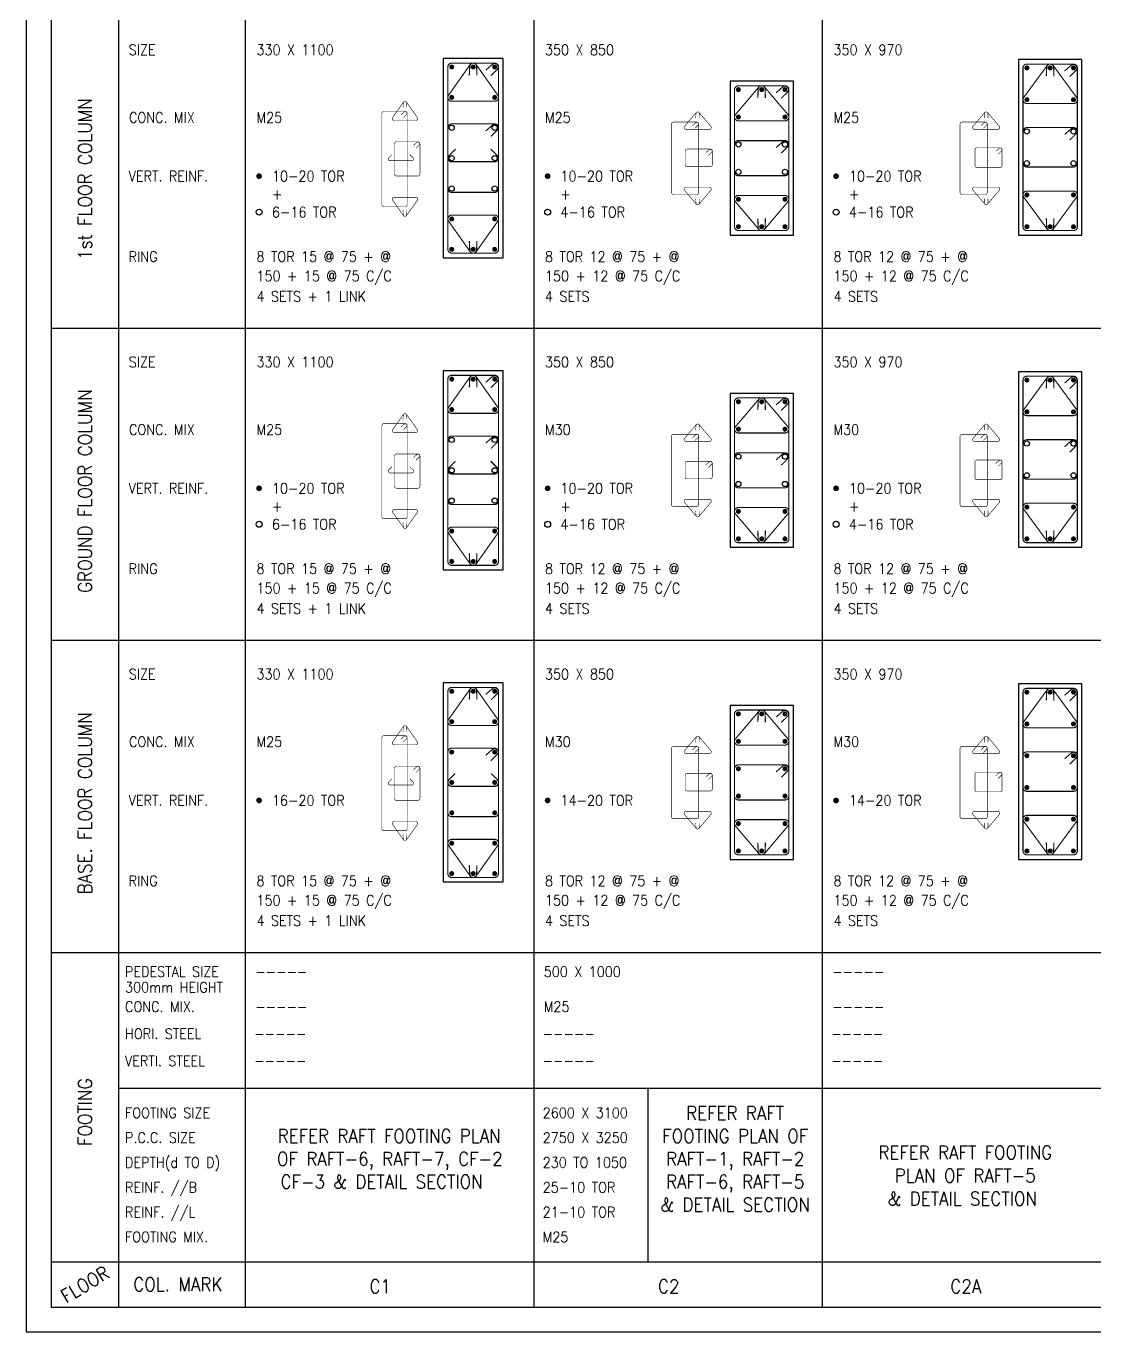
# Model space of a CAD drawing. Extents: x -200722 to 834823, y -494970 to 88783.
# Drawn here: x 222673 to 246289, y -104950 to -76085 of the extents above; entities that cross this region are included whole.
import ezdxf
from ezdxf.enums import TextEntityAlignment as Align

# ---------------------------------------------------------------- set-up
doc = ezdxf.new("R2010")
doc.units = 0
doc.header["$LTSCALE"] = 100
doc.header["$MEASUREMENT"] = 0
doc.layers.get('0').update_dxf_attribs({"linetype": 'CONTINUOUS'})
for name, color, linetype in [('5', 4, 'CONTINUOUS'), ('COL. SHED. STEEL.', 6, 'CONTINUOUS'), ('column', 240, 'CONTINUOUS'), ('STEEL', 6, 'CONTINUOUS'), ('TEXT', 2, 'CONTINUOUS')]:
    doc.layers.add(name, color=color, linetype=linetype)
doc.layers.add('9_PRINT BOUNDARY_NON PRINT', color=32, linetype='CONTINUOUS', plot=False)
doc.layers.add('9_TITLE TEXT', color=7, linetype='CONTINUOUS', lineweight=20)
doc.layers.add('g-dim', color=6, linetype='CONTINUOUS', lineweight=9)
doc.styles.add('ROMANS', font='romans.shx')

msp = doc.modelspace()

# ---------------------------------------------------------------- linework, layer by layer
at = {"color": 18, "true_color": 0x000000}
msp.add_lwpolyline([(223222.7, -104400.4), (314632.7, -104400.4), (314632.7, -40160.4), (223222.7, -40160.4)], close=True, dxfattribs=at)
at = {"layer": '5', "color": 7, "lineweight": -2}
for p, q in [((224722.7, -104400.4), (224722.7, -40160.4)), ((227522.7, -104400.4), (227522.7, -40160.4)), ((233897.5, -104400.4), (233897.5, -40160.4)), ((240272.3, -104400.4), (240272.3, -40160.4)), ((223222.7, -82760.4), (305172.7, -82760.4)), ((223222.7, -89660.4), (305172.7, -89660.4)), ((223222.7, -96560.4), (305172.7, -96560.4)), ((224722.7, -99560.4), (305172.7, -99560.4)), ((236411.3, -99560.4), (236411.3, -103400.4)), ((223222.7, -103400.4), (305172.7, -103400.4))]:
    msp.add_line(p, q, dxfattribs=at)
at = {"layer": '9_PRINT BOUNDARY_NON PRINT', "color": 18, "true_color": 0x000000}
msp.add_lwpolyline([(222672.7, -104950.4), (315182.7, -104950.4), (315182.7, -39610.4), (222672.7, -39610.4)], close=True, dxfattribs=at)
at = {"layer": '9_TITLE TEXT', "color": 18, "true_color": 0x000000}
msp.add_lwpolyline([(314632.7, -40160.4), (223222.7, -40160.4), (223222.7, -104400.4), (314632.7, -104400.4)], dxfattribs=at)
at = {"layer": 'COL. SHED. STEEL.', "color": 140, "linetype": 'Continuous'}
for points, const_width in [([(232482.2, -76940.4), (232007.2, -77612, 0.6084148), (232076.6, -77746.1), (233026.6, -77746.1, 0.6084148), (233096, -77612), (232621, -76940.4, 0.5176004)], 25), ([(245231.8, -76960.4), (244718.8, -77659.7, 0.6217139), (244786.3, -77796.5), (245816.1, -77796.5, 0.6217139), (245883.6, -77659.7), (245370.6, -76960.4, 0.5176004)], 25), ([(238857, -77440.4), (238344, -78043.7, 0.6217139), (238411.5, -78180.5), (239441.3, -78180.5, 0.6217139), (239508.8, -78043.7), (238995.8, -77440.4, 0.5176004)], 25), ([(231009.8, -77769.3), (230772.3, -78105.1, 0.6084148), (230807, -78172.2), (231282, -78172.2, 0.6084148), (231316.7, -78105.1), (231079.2, -77769.3, 0.5176004)], 12.5), ([(237478.1, -77998), (237220.7, -78301, 0.6217139), (237254.4, -78369.3), (237769.3, -78369.3, 0.6217139), (237803.1, -78301), (237545.6, -77998, 0.4933715)], 12.5), ([(243853, -77998), (243595.5, -78301, 0.6217139), (243629.2, -78369.3), (244144.2, -78369.3, 0.6217139), (244177.9, -78301), (243920.4, -77998, 0.4933715)], 12.5), ([(237478.1, -80016.3), (237220.7, -79713.4, -0.6217139), (237254.4, -79645), (237769.3, -79645, -0.6217139), (237803.1, -79713.4), (237545.6, -80016.3, -0.4933715)], 12.5), ([(243853, -80016.3), (243595.5, -79713.4, -0.6217139), (243629.2, -79645), (244144.2, -79645, -0.6217139), (244177.9, -79713.4), (243920.4, -80016.3, -0.4933715)], 12.5), ([(231009.8, -80271.2), (230772.3, -79935.4, -0.6084148), (230807, -79868.3), (231282, -79868.3, -0.6084148), (231316.7, -79935.4), (231079.2, -80271.2, -0.5176004)], 12.5), ([(238858.9, -80571.1), (238344, -79965.2, -0.6217139), (238411.5, -79828.5), (239441.3, -79828.5, -0.6217139), (239508.8, -79965.2), (238993.8, -80571.1, -0.4933715)], 25), ([(245233.8, -80571.1), (244718.8, -79869.2, -0.6217139), (244786.3, -79732.5), (245816.1, -79732.5, -0.6217139), (245883.6, -79869.2), (245368.7, -80571.1, -0.4933715)], 25), ([(232482.2, -81068.5), (232007.2, -80396.9, -0.6084148), (232076.6, -80262.8), (233026.6, -80262.8, -0.6084148), (233096, -80396.9), (232621, -81068.5, -0.5176004)], 25), ([(232482.2, -83840.4), (232007.2, -84512, 0.6084148), (232076.6, -84646.1), (233026.6, -84646.1, 0.6084148), (233096, -84512), (232621, -83840.4, 0.5176004)], 25), ([(245231.8, -83860.4), (244718.8, -84559.7, 0.6217139), (244786.3, -84696.5), (245816.1, -84696.5, 0.6217139), (245883.6, -84559.7), (245370.6, -83860.4, 0.5176004)], 25), ([(238857, -84340.4), (238344, -84943.7, 0.6217139), (238411.5, -85080.5), (239441.3, -85080.5, 0.6217139), (239508.8, -84943.7), (238995.8, -84340.4, 0.5176004)], 25), ([(231009.8, -84669.3), (230772.3, -85005.1, 0.6084148), (230807, -85072.2), (231282, -85072.2, 0.6084148), (231316.7, -85005.1), (231079.2, -84669.3, 0.5176004)], 12.5), ([(237478.1, -84898), (237220.7, -85201, 0.6217139), (237254.4, -85269.3), (237769.3, -85269.3, 0.6217139), (237803.1, -85201), (237545.6, -84898, 0.4933715)], 12.5), ([(243853, -84898), (243595.5, -85201, 0.6217139), (243629.2, -85269.3), (244144.2, -85269.3, 0.6217139), (244177.9, -85201), (243920.4, -84898, 0.4933715)], 12.5), ([(237478.1, -86916.3), (237220.7, -86613.4, -0.6217139), (237254.4, -86545), (237769.3, -86545, -0.6217139), (237803.1, -86613.4), (237545.6, -86916.3, -0.4933715)], 12.5), ([(243853, -86916.3), (243595.5, -86613.4, -0.6217139), (243629.2, -86545), (244144.2, -86545, -0.6217139), (244177.9, -86613.4), (243920.4, -86916.3, -0.4933715)], 12.5), ([(231009.8, -87171.2), (230772.3, -86835.4, -0.6084148), (230807, -86768.3), (231282, -86768.3, -0.6084148), (231316.7, -86835.4), (231079.2, -87171.2, -0.5176004)], 12.5), ([(238858.9, -87471.1), (238344, -86865.2, -0.6217139), (238411.5, -86728.5), (239441.3, -86728.5, -0.6217139), (239508.8, -86865.2), (238993.8, -87471.1, -0.4933715)], 25), ([(245233.8, -87471.1), (244718.8, -86769.2, -0.6217139), (244786.3, -86632.5), (245816.1, -86632.5, -0.6217139), (245883.6, -86769.2), (245368.7, -87471.1, -0.4933715)], 25), ([(232482.2, -87968.5), (232007.2, -87296.9, -0.6084148), (232076.6, -87162.8), (233026.6, -87162.8, -0.6084148), (233096, -87296.9), (232621, -87968.5, -0.5176004)], 25), ([(232482.2, -90740.4), (232007.2, -91412, 0.6084148), (232076.6, -91546.1), (233026.6, -91546.1, 0.6084148), (233096, -91412), (232621, -90740.4, 0.5176004)], 25), ([(245231.8, -90760.4), (244718.8, -91459.7, 0.6217139), (244786.3, -91596.5), (245816.1, -91596.5, 0.6217139), (245883.6, -91459.7), (245370.6, -90760.4, 0.5176004)], 25), ([(238857, -91240.4), (238344, -91843.7, 0.6217139), (238411.5, -91980.5), (239441.3, -91980.5, 0.6217139), (239508.8, -91843.7), (238995.8, -91240.4, 0.5176004)], 25), ([(231009.8, -91569.3), (230772.3, -91905.1, 0.6084148), (230807, -91972.2), (231282, -91972.2, 0.6084148), (231316.7, -91905.1), (231079.2, -91569.3, 0.5176004)], 12.5), ([(237478.1, -91798), (237220.7, -92101, 0.6217139), (237254.4, -92169.3), (237769.3, -92169.3, 0.6217139), (237803.1, -92101), (237545.6, -91798, 0.4933715)], 12.5), ([(243853, -91798), (243595.5, -92101, 0.6217139), (243629.2, -92169.3), (244144.2, -92169.3, 0.6217139), (244177.9, -92101), (243920.4, -91798, 0.4933715)], 12.5), ([(237478.1, -93816.3), (237220.7, -93513.4, -0.6217139), (237254.4, -93445), (237769.3, -93445, -0.6217139), (237803.1, -93513.4), (237545.6, -93816.3, -0.4933715)], 12.5), ([(243853, -93816.3), (243595.5, -93513.4, -0.6217139), (243629.2, -93445), (244144.2, -93445, -0.6217139), (244177.9, -93513.4), (243920.4, -93816.3, -0.4933715)], 12.5), ([(245233.8, -94371.1), (244718.8, -93669.2, -0.6217139), (244786.3, -93532.5), (245816.1, -93532.5, -0.6217139), (245883.6, -93669.2), (245368.7, -94371.1, -0.4933715)], 25), ([(231009.8, -94071.2), (230772.3, -93735.4, -0.6084148), (230807, -93668.3), (231282, -93668.3, -0.6084148), (231316.7, -93735.4), (231079.2, -94071.2, -0.5176004)], 12.5), ([(238858.9, -94371.1), (238344, -93765.2, -0.6217139), (238411.5, -93628.5), (239441.3, -93628.5, -0.6217139), (239508.8, -93765.2), (238993.8, -94371.1, -0.4933715)], 25), ([(232482.2, -94868.5), (232007.2, -94196.9, -0.6084148), (232076.6, -94062.8), (233026.6, -94062.8, -0.6084148), (233096, -94196.9), (232621, -94868.5, -0.5176004)], 25)]:
    msp.add_lwpolyline(points, format="xyb", close=True, dxfattribs=dict(at, const_width=const_width))
for points, const_width in [([(232632.1, -77173.8), (232628.5, -76973.9, 0.9275277), (232474.3, -76978.1), (232466.2, -77170.9)], 25), ([(245381.8, -77193.8), (245378.2, -76993.9, 0.9275277), (245223.9, -76998.1), (245215.8, -77190.9)], 25), ([(239006.9, -77673.8), (239003.3, -77473.9, 0.9275277), (238849.1, -77478.1), (238841, -77670.9)], 25), ([(231084.8, -77886), (231083, -77786.1, 0.9275277), (231005.9, -77788.2), (231001.8, -77884.6)], 12.5), ([(237552.2, -78116), (237550.4, -78016, 0.9275277), (237473.2, -78018.2), (237469.2, -78114.6)], 12.5), ([(243927, -78116), (243925.2, -78016, 0.9275277), (243848.1, -78018.2), (243844, -78114.6)], 12.5), ([(237552.2, -79898.3), (237550.4, -79998.3, -0.9275277), (237473.2, -79996.2), (237469.2, -79899.8)], 12.5), ([(243927, -79898.3), (243925.2, -79998.3, -0.9275277), (243848.1, -79996.2), (243844, -79899.8)], 12.5), ([(231084.8, -80154.5), (231083, -80254.4, -0.9275277), (231005.9, -80252.3), (231001.8, -80155.9)], 12.5), ([(239006.9, -80335.1), (239003.3, -80535, -0.9275277), (238849.1, -80530.8), (238841, -80338)], 25), ([(245381.8, -80335.1), (245378.2, -80535, -0.9275277), (245223.9, -80530.8), (245215.8, -80338)], 25), ([(232632.1, -80835.1), (232628.5, -81035, -0.9275277), (232474.3, -81030.8), (232466.2, -80838)], 25), ([(232632.1, -84073.8), (232628.5, -83873.9, 0.9275277), (232474.3, -83878.1), (232466.2, -84070.9)], 25), ([(245381.8, -84093.8), (245378.2, -83893.9, 0.9275277), (245223.9, -83898.1), (245215.8, -84090.9)], 25), ([(239006.9, -84573.8), (239003.3, -84373.9, 0.9275277), (238849.1, -84378.1), (238841, -84570.9)], 25), ([(231084.8, -84786), (231083, -84686.1, 0.9275277), (231005.9, -84688.2), (231001.8, -84784.6)], 12.5), ([(237552.2, -85016), (237550.4, -84916, 0.9275277), (237473.2, -84918.2), (237469.2, -85014.6)], 12.5), ([(243927, -85016), (243925.2, -84916, 0.9275277), (243848.1, -84918.2), (243844, -85014.6)], 12.5), ([(237552.2, -86798.3), (237550.4, -86898.3, -0.9275277), (237473.2, -86896.2), (237469.2, -86799.8)], 12.5), ([(243927, -86798.3), (243925.2, -86898.3, -0.9275277), (243848.1, -86896.2), (243844, -86799.8)], 12.5), ([(231084.8, -87054.5), (231083, -87154.4, -0.9275277), (231005.9, -87152.3), (231001.8, -87055.9)], 12.5), ([(239006.9, -87235.1), (239003.3, -87435, -0.9275277), (238849.1, -87430.8), (238841, -87238)], 25), ([(245381.8, -87235.1), (245378.2, -87435, -0.9275277), (245223.9, -87430.8), (245215.8, -87238)], 25), ([(232632.1, -87735.1), (232628.5, -87935, -0.9275277), (232474.3, -87930.8), (232466.2, -87738)], 25), ([(232632.1, -90973.8), (232628.5, -90773.9, 0.9275277), (232474.3, -90778.1), (232466.2, -90970.9)], 25), ([(245381.8, -90993.8), (245378.2, -90793.9, 0.9275277), (245223.9, -90798.1), (245215.8, -90990.9)], 25), ([(239006.9, -91473.8), (239003.3, -91273.9, 0.9275277), (238849.1, -91278.1), (238841, -91470.9)], 25), ([(231084.8, -91686), (231083, -91586.1, 0.9275277), (231005.9, -91588.2), (231001.8, -91684.6)], 12.5), ([(237552.2, -91916), (237550.4, -91816, 0.9275277), (237473.2, -91818.2), (237469.2, -91914.6)], 12.5), ([(243927, -91916), (243925.2, -91816, 0.9275277), (243848.1, -91818.2), (243844, -91914.6)], 12.5), ([(237552.2, -93698.3), (237550.4, -93798.3, -0.9275277), (237473.2, -93796.2), (237469.2, -93699.8)], 12.5), ([(243927, -93698.3), (243925.2, -93798.3, -0.9275277), (243848.1, -93796.2), (243844, -93699.8)], 12.5), ([(231084.8, -93954.5), (231083, -94054.4, -0.9275277), (231005.9, -94052.3), (231001.8, -93955.9)], 12.5), ([(239006.9, -94135.1), (239003.3, -94335, -0.9275277), (238849.1, -94330.8), (238841, -94138)], 25), ([(245381.8, -94135.1), (245378.2, -94335, -0.9275277), (245223.9, -94330.8), (245215.8, -94138)], 25), ([(232632.1, -94635.1), (232628.5, -94835, -0.9275277), (232474.3, -94830.8), (232466.2, -94638)], 25)]:
    msp.add_lwpolyline(points, format="xyb", dxfattribs=dict(at, const_width=const_width))
at = {"layer": 'column', "color": 4, "linetype": 'Continuous'}
for points in [[(231891.6, -81204.5), (233211.6, -81204.5), (233211.6, -76804.5), (231891.6, -76804.5)], [(244601.2, -80704.5), (246001.2, -80704.5), (246001.2, -76824.5), (244601.2, -76824.5)], [(238226.4, -80704.5), (239626.4, -80704.5), (239626.4, -77304.5), (238226.4, -77304.5)], [(231891.6, -88104.5), (233211.6, -88104.5), (233211.6, -83704.5), (231891.6, -83704.5)], [(244601.2, -87604.5), (246001.2, -87604.5), (246001.2, -83724.5), (244601.2, -83724.5)], [(238226.4, -87604.5), (239626.4, -87604.5), (239626.4, -84204.5), (238226.4, -84204.5)], [(231891.6, -95004.5), (233211.6, -95004.5), (233211.6, -90604.5), (231891.6, -90604.5)], [(244601.2, -94504.5), (246001.2, -94504.5), (246001.2, -90624.5), (244601.2, -90624.5)], [(238226.4, -94504.5), (239626.4, -94504.5), (239626.4, -91104.5), (238226.4, -91104.5)]]:
    msp.add_lwpolyline(points, close=True, dxfattribs=at)
at = {"layer": 'g-dim', "color": 62, "lineweight": -2}
for points, const_width in [([(232076.6, -79761.1), (233026.6, -79761.1, 0.4142136), (233111.6, -79676.1), (233111.6, -78332.8, 0.4142136), (233026.6, -78247.8), (232076.6, -78247.8, 0.4142136), (231991.6, -78332.8), (231991.6, -79676.1, 0.4142136)], 25), ([(230856, -79400.7), (231331, -79400.7, 0.4142136), (231373.5, -79358.2), (231373.5, -78686.5, 0.4142136), (231331, -78644), (230856, -78644, 0.4142136), (230813.5, -78686.5), (230813.5, -79358.2, 0.4142136)], 12.5), ([(232076.6, -86661.1), (233026.6, -86661.1, 0.4142136), (233111.6, -86576.1), (233111.6, -85232.8, 0.4142136), (233026.6, -85147.8), (232076.6, -85147.8, 0.4142136), (231991.6, -85232.8), (231991.6, -86576.1, 0.4142136)], 25), ([(230856, -86300.7), (231331, -86300.7, 0.4142136), (231373.5, -86258.2), (231373.5, -85586.5, 0.4142136), (231331, -85544), (230856, -85544, 0.4142136), (230813.5, -85586.5), (230813.5, -86258.2, 0.4142136)], 12.5), ([(232076.6, -93561.1), (233026.6, -93561.1, 0.4142136), (233111.6, -93476.1), (233111.6, -92132.8, 0.4142136), (233026.6, -92047.8), (232076.6, -92047.8, 0.4142136), (231991.6, -92132.8), (231991.6, -93476.1, 0.4142136)], 25), ([(230856, -93200.7), (231331, -93200.7, 0.4142136), (231373.5, -93158.2), (231373.5, -92486.5, 0.4142136), (231331, -92444), (230856, -92444, 0.4142136), (230813.5, -92486.5), (230813.5, -93158.2, 0.4142136)], 12.5)]:
    msp.add_lwpolyline(points, format="xyb", close=True, dxfattribs=dict(at, const_width=const_width))
for points, const_width in [([(232943.4, -78523.7), (233085.4, -78383, 0.9275277), (232975.9, -78274.3), (232830.8, -78401.7)], 25), ([(231289.4, -78781.9), (231360.4, -78711.6, 0.9275277), (231305.6, -78657.3), (231233.1, -78721)], 12.5), ([(232943.4, -85423.7), (233085.4, -85283, 0.9275277), (232975.9, -85174.3), (232830.8, -85301.7)], 25), ([(231289.4, -85681.9), (231360.4, -85611.6, 0.9275277), (231305.6, -85557.3), (231233.1, -85621)], 12.5), ([(232943.4, -92323.7), (233085.4, -92183, 0.9275277), (232975.9, -92074.3), (232830.8, -92201.7)], 25), ([(231289.4, -92581.9), (231360.4, -92511.6, 0.9275277), (231305.6, -92457.3), (231233.1, -92521)], 12.5)]:
    msp.add_lwpolyline(points, format="xyb", dxfattribs=dict(at, const_width=const_width))
at = {"layer": 'STEEL', "color": 18, "true_color": 0x000000}
for points, const_width in [([(232076.6, -81104.5), (233026.6, -81104.5, 0.4142136), (233111.6, -81019.5), (233111.6, -76989.5, 0.4142136), (233026.6, -76904.5), (232076.6, -76904.5, 0.4142136), (231991.6, -76989.5), (231991.6, -81019.5, 0.4142136)], 25), ([(244786.2, -80604.5), (245816.2, -80604.5, 0.4142136), (245901.2, -80519.5), (245901.2, -77009.5, 0.4142136), (245816.2, -76924.5), (244786.2, -76924.5, 0.4142136), (244701.2, -77009.5), (244701.2, -80519.5, 0.4142136)], 25), ([(238411.4, -80604.5), (239441.4, -80604.5, 0.4142136), (239526.4, -80519.5), (239526.4, -77489.5, 0.4142136), (239441.4, -77404.5), (238411.4, -77404.5, 0.4142136), (238326.4, -77489.5), (238326.4, -80519.5, 0.4142136)], 25), ([(230576, -80072.3), (231051, -80072.3, 0.4142136), (231093.5, -80029.8), (231093.5, -78014.8, 0.4142136), (231051, -77972.3), (230576, -77972.3, 0.4142136), (230533.5, -78014.8), (230533.5, -80029.8, 0.4142136)], 12.5), ([(236977.7, -79807.2), (237492.7, -79807.2, 0.4142136), (237535.2, -79764.7), (237535.2, -78249.7, 0.4142136), (237492.7, -78207.2), (236977.7, -78207.2, 0.4142136), (236935.2, -78249.7), (236935.2, -79764.7, 0.4142136)], 12.5), ([(243352.5, -79807.2), (243867.5, -79807.2, 0.4142136), (243910, -79764.7), (243910, -78249.7, 0.4142136), (243867.5, -78207.2), (243352.5, -78207.2, 0.4142136), (243310, -78249.7), (243310, -79764.7, 0.4142136)], 12.5), ([(227790.1, -79402.9, 1), (227852.6, -79402.9, 1)], 62.5), ([(234164.9, -79402.9, 1), (234227.4, -79402.9, 1)], 62.5), ([(240539.7, -79402.9, 1), (240602.2, -79402.9, 1)], 62.5), ([(232076.6, -88004.5), (233026.6, -88004.5, 0.4142136), (233111.6, -87919.5), (233111.6, -83889.5, 0.4142136), (233026.6, -83804.5), (232076.6, -83804.5, 0.4142136), (231991.6, -83889.5), (231991.6, -87919.5, 0.4142136)], 25), ([(244786.2, -87504.5), (245816.2, -87504.5, 0.4142136), (245901.2, -87419.5), (245901.2, -83909.5, 0.4142136), (245816.2, -83824.5), (244786.2, -83824.5, 0.4142136), (244701.2, -83909.5), (244701.2, -87419.5, 0.4142136)], 25), ([(238411.4, -87504.5), (239441.4, -87504.5, 0.4142136), (239526.4, -87419.5), (239526.4, -84389.5, 0.4142136), (239441.4, -84304.5), (238411.4, -84304.5, 0.4142136), (238326.4, -84389.5), (238326.4, -87419.5, 0.4142136)], 25), ([(230576, -86972.3), (231051, -86972.3, 0.4142136), (231093.5, -86929.8), (231093.5, -84914.8, 0.4142136), (231051, -84872.3), (230576, -84872.3, 0.4142136), (230533.5, -84914.8), (230533.5, -86929.8, 0.4142136)], 12.5), ([(236977.7, -86707.2), (237492.7, -86707.2, 0.4142136), (237535.2, -86664.7), (237535.2, -85149.7, 0.4142136), (237492.7, -85107.2), (236977.7, -85107.2, 0.4142136), (236935.2, -85149.7), (236935.2, -86664.7, 0.4142136)], 12.5), ([(243352.5, -86707.2), (243867.5, -86707.2, 0.4142136), (243910, -86664.7), (243910, -85149.7, 0.4142136), (243867.5, -85107.2), (243352.5, -85107.2, 0.4142136), (243310, -85149.7), (243310, -86664.7, 0.4142136)], 12.5), ([(227790.1, -86302.9, 1), (227852.6, -86302.9, 1)], 62.5), ([(234164.9, -86302.9, 1), (234227.4, -86302.9, 1)], 62.5), ([(240539.7, -86302.9, 1), (240602.2, -86302.9, 1)], 62.5), ([(232076.6, -94904.5), (233026.6, -94904.5, 0.4142136), (233111.6, -94819.5), (233111.6, -90789.5, 0.4142136), (233026.6, -90704.5), (232076.6, -90704.5, 0.4142136), (231991.6, -90789.5), (231991.6, -94819.5, 0.4142136)], 25), ([(244786.2, -94404.5), (245816.2, -94404.5, 0.4142136), (245901.2, -94319.5), (245901.2, -90809.5, 0.4142136), (245816.2, -90724.5), (244786.2, -90724.5, 0.4142136), (244701.2, -90809.5), (244701.2, -94319.5, 0.4142136)], 25), ([(238411.4, -94404.5), (239441.4, -94404.5, 0.4142136), (239526.4, -94319.5), (239526.4, -91289.5, 0.4142136), (239441.4, -91204.5), (238411.4, -91204.5, 0.4142136), (238326.4, -91289.5), (238326.4, -94319.5, 0.4142136)], 25), ([(230576, -93872.3), (231051, -93872.3, 0.4142136), (231093.5, -93829.8), (231093.5, -91814.8, 0.4142136), (231051, -91772.3), (230576, -91772.3, 0.4142136), (230533.5, -91814.8), (230533.5, -93829.8, 0.4142136)], 12.5), ([(236977.7, -93607.2), (237492.7, -93607.2, 0.4142136), (237535.2, -93564.7), (237535.2, -92049.7, 0.4142136), (237492.7, -92007.2), (236977.7, -92007.2, 0.4142136), (236935.2, -92049.7), (236935.2, -93564.7, 0.4142136)], 12.5), ([(243352.5, -93607.2), (243867.5, -93607.2, 0.4142136), (243910, -93564.7), (243910, -92049.7, 0.4142136), (243867.5, -92007.2), (243352.5, -92007.2, 0.4142136), (243310, -92049.7), (243310, -93564.7, 0.4142136)], 12.5), ([(227790.1, -93202.9, 1), (227852.6, -93202.9, 1)], 62.5), ([(234164.9, -93202.9, 1), (234227.4, -93202.9, 1)], 62.5), ([(240539.7, -93202.9, 1), (240602.2, -93202.9, 1)], 62.5)]:
    msp.add_lwpolyline(points, format="xyb", close=True, dxfattribs=dict(at, const_width=const_width))
at = {"layer": 'STEEL', "color": 18, "linetype": 'Continuous', "true_color": 0x000000, "const_width": 55}
for points in [[(232076.6, -76962, -1), (232076.6, -77017, -1)], [(232551.6, -76962, 1), (232551.6, -77017, 1)], [(233026.6, -76962, 1), (233026.6, -77017, 1)], [(244786.2, -76982, -1), (244786.2, -77037, -1)], [(245301.2, -76982, 1), (245301.2, -77037, 1)], [(245816.2, -76982, 1), (245816.2, -77037, 1)], [(232076.6, -77633.6, -1), (232076.6, -77688.6, -1)], [(233026.6, -77633.6, 1), (233026.6, -77688.6, 1)], [(238411.4, -77462, -1), (238411.4, -77517, -1)], [(238926.4, -77462, 1), (238926.4, -77517, 1)], [(239441.4, -77462, 1), (239441.4, -77517, 1)], [(244786.2, -77684, -1), (244786.2, -77739, -1)], [(245816.2, -77684, 1), (245816.2, -77739, 1)], [(238411.4, -78068, -1), (238411.4, -78123, -1)], [(239441.4, -78068, 1), (239441.4, -78123, 1)], [(238411.4, -79886, -1), (238411.4, -79941, -1)], [(239441.4, -79886, 1), (239441.4, -79941, 1)], [(244786.2, -79790, -1), (244786.2, -79845, -1)], [(245816.2, -79790, 1), (245816.2, -79845, 1)], [(232076.6, -80320.3, -1), (232076.6, -80375.3, -1)], [(233026.6, -80320.3, 1), (233026.6, -80375.3, 1)], [(238411.4, -80547, 1), (238411.4, -80492, 1)], [(238926.4, -80547, -1), (238926.4, -80492, -1)], [(239441.4, -80547, -1), (239441.4, -80492, -1)], [(244786.2, -80547, 1), (244786.2, -80492, 1)], [(245301.2, -80547, -1), (245301.2, -80492, -1)], [(245816.2, -80547, -1), (245816.2, -80492, -1)], [(232076.6, -81047, 1), (232076.6, -80992, 1)], [(232551.6, -81047, -1), (232551.6, -80992, -1)], [(233026.6, -81047, -1), (233026.6, -80992, -1)], [(232076.6, -83862, -1), (232076.6, -83917, -1)], [(232551.6, -83862, 1), (232551.6, -83917, 1)], [(233026.6, -83862, 1), (233026.6, -83917, 1)], [(244786.2, -83882, -1), (244786.2, -83937, -1)], [(245301.2, -83882, 1), (245301.2, -83937, 1)], [(245816.2, -83882, 1), (245816.2, -83937, 1)], [(232076.6, -84533.6, -1), (232076.6, -84588.6, -1)], [(233026.6, -84533.6, 1), (233026.6, -84588.6, 1)], [(238411.4, -84362, -1), (238411.4, -84417, -1)], [(238926.4, -84362, 1), (238926.4, -84417, 1)], [(239441.4, -84362, 1), (239441.4, -84417, 1)], [(244786.2, -84584, -1), (244786.2, -84639, -1)], [(245816.2, -84584, 1), (245816.2, -84639, 1)], [(238411.4, -84968, -1), (238411.4, -85023, -1)], [(239441.4, -84968, 1), (239441.4, -85023, 1)], [(238411.4, -86786, -1), (238411.4, -86841, -1)], [(239441.4, -86786, 1), (239441.4, -86841, 1)], [(244786.2, -86690, -1), (244786.2, -86745, -1)], [(245816.2, -86690, 1), (245816.2, -86745, 1)], [(232076.6, -87220.3, -1), (232076.6, -87275.3, -1)], [(233026.6, -87220.3, 1), (233026.6, -87275.3, 1)], [(238411.4, -87447, 1), (238411.4, -87392, 1)], [(238926.4, -87447, -1), (238926.4, -87392, -1)], [(239441.4, -87447, -1), (239441.4, -87392, -1)], [(244786.2, -87447, 1), (244786.2, -87392, 1)], [(245301.2, -87447, -1), (245301.2, -87392, -1)], [(245816.2, -87447, -1), (245816.2, -87392, -1)], [(232076.6, -87947, 1), (232076.6, -87892, 1)], [(232551.6, -87947, -1), (232551.6, -87892, -1)], [(233026.6, -87947, -1), (233026.6, -87892, -1)], [(232076.6, -90762, -1), (232076.6, -90817, -1)], [(232551.6, -90762, 1), (232551.6, -90817, 1)], [(233026.6, -90762, 1), (233026.6, -90817, 1)], [(244786.2, -90782, -1), (244786.2, -90837, -1)], [(245301.2, -90782, 1), (245301.2, -90837, 1)], [(245816.2, -90782, 1), (245816.2, -90837, 1)], [(232076.6, -91433.6, -1), (232076.6, -91488.6, -1)], [(233026.6, -91433.6, 1), (233026.6, -91488.6, 1)], [(238411.4, -91262, -1), (238411.4, -91317, -1)], [(238926.4, -91262, 1), (238926.4, -91317, 1)], [(239441.4, -91262, 1), (239441.4, -91317, 1)], [(244786.2, -91484, -1), (244786.2, -91539, -1)], [(245816.2, -91484, 1), (245816.2, -91539, 1)], [(232076.6, -92105.3, -1), (232076.6, -92160.3, -1)], [(233026.6, -92105.3, 1), (233026.6, -92160.3, 1)], [(238411.4, -91868, -1), (238411.4, -91923, -1)], [(239441.4, -91868, 1), (239441.4, -91923, 1)], [(244786.2, -92186, -1), (244786.2, -92241, -1)], [(245816.2, -92186, 1), (245816.2, -92241, 1)], [(238411.4, -92474, -1), (238411.4, -92529, -1)], [(239441.4, -92474, 1), (239441.4, -92529, 1)], [(232076.6, -92777, -1), (232076.6, -92832, -1)], [(233026.6, -92777, 1), (233026.6, -92832, 1)], [(244786.2, -92888, -1), (244786.2, -92943, -1)], [(245816.2, -92888, 1), (245816.2, -92943, 1)], [(238411.4, -93080, -1), (238411.4, -93135, -1)], [(239441.4, -93080, 1), (239441.4, -93135, 1)], [(232076.6, -93448.6, -1), (232076.6, -93503.6, -1)], [(233026.6, -93448.6, 1), (233026.6, -93503.6, 1)], [(238411.4, -93686, -1), (238411.4, -93741, -1)], [(239441.4, -93686, 1), (239441.4, -93741, 1)], [(244786.2, -93590, -1), (244786.2, -93645, -1)], [(245816.2, -93590, 1), (245816.2, -93645, 1)], [(232076.6, -94120.3, -1), (232076.6, -94175.3, -1)], [(233026.6, -94120.3, 1), (233026.6, -94175.3, 1)], [(238411.4, -94347, 1), (238411.4, -94292, 1)], [(238926.4, -94347, -1), (238926.4, -94292, -1)], [(239441.4, -94347, -1), (239441.4, -94292, -1)], [(244786.2, -94347, 1), (244786.2, -94292, 1)], [(245301.2, -94347, -1), (245301.2, -94292, -1)], [(245816.2, -94347, -1), (245816.2, -94292, -1)], [(232076.6, -94847, 1), (232076.6, -94792, 1)], [(232551.6, -94847, -1), (232551.6, -94792, -1)], [(233026.6, -94847, -1), (233026.6, -94792, -1)]]:
    msp.add_lwpolyline(points, format="xyb", close=True, dxfattribs=at)
at = {"layer": 'STEEL', "color": 18, "true_color": 0x000000}
for points, const_width in [([(232943.4, -77180.3), (233085.4, -77039.6, 0.9275277), (232975.9, -76931), (232830.8, -77058.4)], 25), ([(245733, -77200.3), (245875.1, -77059.6, 0.9275277), (245765.5, -76951), (245620.5, -77078.4)], 25), ([(239358.2, -77680.3), (239500.3, -77539.6, 0.9275277), (239390.7, -77431), (239245.7, -77558.4)], 25), ([(231009.4, -78110.3), (231080.4, -78039.9, 0.9275277), (231025.6, -77985.6), (230953.1, -78049.3)], 12.5), ([(237451.1, -78345.1), (237522.2, -78274.8, 0.9275277), (237467.4, -78220.4), (237394.8, -78284.1)], 12.5), ([(243825.9, -78345.1), (243897, -78274.8, 0.9275277), (243842.2, -78220.4), (243769.7, -78284.1)], 12.5), ([(232943.4, -84080.3), (233085.4, -83939.6, 0.9275277), (232975.9, -83831), (232830.8, -83958.4)], 25), ([(245733, -84100.3), (245875.1, -83959.6, 0.9275277), (245765.5, -83851), (245620.5, -83978.4)], 25), ([(239358.2, -84580.3), (239500.3, -84439.6, 0.9275277), (239390.7, -84331), (239245.7, -84458.4)], 25), ([(231009.4, -85010.3), (231080.4, -84939.9, 0.9275277), (231025.6, -84885.6), (230953.1, -84949.3)], 12.5), ([(237451.1, -85245.1), (237522.2, -85174.8, 0.9275277), (237467.4, -85120.4), (237394.8, -85184.1)], 12.5), ([(243825.9, -85245.1), (243897, -85174.8, 0.9275277), (243842.2, -85120.4), (243769.7, -85184.1)], 12.5), ([(232943.4, -90980.3), (233085.4, -90839.6, 0.9275277), (232975.9, -90731), (232830.8, -90858.4)], 25), ([(245733, -91000.3), (245875.1, -90859.6, 0.9275277), (245765.5, -90751), (245620.5, -90878.4)], 25), ([(239358.2, -91480.3), (239500.3, -91339.6, 0.9275277), (239390.7, -91231), (239245.7, -91358.4)], 25), ([(231009.4, -91910.3), (231080.4, -91839.9, 0.9275277), (231025.6, -91785.6), (230953.1, -91849.3)], 12.5), ([(237451.1, -92145.1), (237522.2, -92074.8, 0.9275277), (237467.4, -92020.4), (237394.8, -92084.1)], 12.5), ([(243825.9, -92145.1), (243897, -92074.8, 0.9275277), (243842.2, -92020.4), (243769.7, -92084.1)], 12.5)]:
    msp.add_lwpolyline(points, format="xyb", dxfattribs=dict(at, const_width=const_width))
at = {"layer": 'STEEL', "color": 40}
for points, const_width in [([(244786.2, -78328.5), (245816.2, -78328.5, -0.4142136), (245901.2, -78413.5), (245901.2, -79115.5, -0.4142136), (245816.2, -79200.5), (244786.2, -79200.5, -0.4142136), (244701.2, -79115.5), (244701.2, -78413.5, -0.4142136)], 25), ([(237277.7, -78804.1), (237792.7, -78804.1, -0.4142136), (237835.2, -78846.6), (237835.2, -79149.6, -0.4142136), (237792.7, -79192.1), (237277.7, -79192.1, -0.4142136), (237235.2, -79149.6), (237235.2, -78846.6, -0.4142136)], 12.5), ([(238411.4, -78616.5), (239441.4, -78616.5, -0.4142136), (239526.4, -78701.5), (239526.4, -79307.5, -0.4142136), (239441.4, -79392.5), (238411.4, -79392.5, -0.4142136), (238326.4, -79307.5), (238326.4, -78701.5, -0.4142136)], 25), ([(243681.3, -78776.6), (244196.3, -78776.6, -0.4142136), (244238.8, -78819.1), (244238.8, -79170.1, -0.4142136), (244196.3, -79212.6), (243681.3, -79212.6, -0.4142136), (243638.8, -79170.1), (243638.8, -78819.1, -0.4142136)], 12.5), ([(244786.2, -85228.5), (245816.2, -85228.5, -0.4142136), (245901.2, -85313.5), (245901.2, -86015.5, -0.4142136), (245816.2, -86100.5), (244786.2, -86100.5, -0.4142136), (244701.2, -86015.5), (244701.2, -85313.5, -0.4142136)], 25), ([(237277.7, -85704.1), (237792.7, -85704.1, -0.4142136), (237835.2, -85746.6), (237835.2, -86049.6, -0.4142136), (237792.7, -86092.1), (237277.7, -86092.1, -0.4142136), (237235.2, -86049.6), (237235.2, -85746.6, -0.4142136)], 12.5), ([(238411.4, -85516.5), (239441.4, -85516.5, -0.4142136), (239526.4, -85601.5), (239526.4, -86207.5, -0.4142136), (239441.4, -86292.5), (238411.4, -86292.5, -0.4142136), (238326.4, -86207.5), (238326.4, -85601.5, -0.4142136)], 25), ([(243681.3, -85676.6), (244196.3, -85676.6, -0.4142136), (244238.8, -85719.1), (244238.8, -86070.1, -0.4142136), (244196.3, -86112.6), (243681.3, -86112.6, -0.4142136), (243638.8, -86070.1), (243638.8, -85719.1, -0.4142136)], 12.5), ([(244786.2, -92128.5), (245816.2, -92128.5, -0.4142136), (245901.2, -92213.5), (245901.2, -92915.5, -0.4142136), (245816.2, -93000.5), (244786.2, -93000.5, -0.4142136), (244701.2, -92915.5), (244701.2, -92213.5, -0.4142136)], 25), ([(237277.7, -92604.1), (237792.7, -92604.1, -0.4142136), (237835.2, -92646.6), (237835.2, -92949.6, -0.4142136), (237792.7, -92992.1), (237277.7, -92992.1, -0.4142136), (237235.2, -92949.6), (237235.2, -92646.6, -0.4142136)], 12.5), ([(238411.4, -92416.5), (239441.4, -92416.5, -0.4142136), (239526.4, -92501.5), (239526.4, -93107.5, -0.4142136), (239441.4, -93192.5), (238411.4, -93192.5, -0.4142136), (238326.4, -93107.5), (238326.4, -92501.5, -0.4142136)], 25), ([(243681.3, -92576.6), (244196.3, -92576.6, -0.4142136), (244238.8, -92619.1), (244238.8, -92970.1, -0.4142136), (244196.3, -93012.6), (243681.3, -93012.6, -0.4142136), (243638.8, -92970.1), (243638.8, -92619.1, -0.4142136)], 12.5)]:
    msp.add_lwpolyline(points, format="xyb", close=True, dxfattribs=dict(at, const_width=const_width))
for points, const_width in [([(245733, -78604.3), (245875.1, -78463.6, 0.9275277), (245765.5, -78355), (245620.5, -78482.4)], 25), ([(239358.2, -78892.3), (239500.3, -78751.6, 0.9275277), (239390.7, -78643), (239245.7, -78770.4)], 25), ([(244154.8, -78914.5), (244225.8, -78844.2, 0.9275277), (244171, -78789.8), (244098.5, -78853.5)], 12.5), ([(237751.1, -78942), (237822.2, -78871.7, 0.9275277), (237767.4, -78817.4), (237694.8, -78881.1)], 12.5), ([(245733, -85504.3), (245875.1, -85363.6, 0.9275277), (245765.5, -85255), (245620.5, -85382.4)], 25), ([(237751.1, -85842), (237822.2, -85771.7, 0.9275277), (237767.4, -85717.4), (237694.8, -85781.1)], 12.5), ([(239358.2, -85792.3), (239500.3, -85651.6, 0.9275277), (239390.7, -85543), (239245.7, -85670.4)], 25), ([(244154.8, -85814.5), (244225.8, -85744.2, 0.9275277), (244171, -85689.8), (244098.5, -85753.5)], 12.5), ([(245733, -92404.3), (245875.1, -92263.6, 0.9275277), (245765.5, -92155), (245620.5, -92282.4)], 25), ([(237751.1, -92742), (237822.2, -92671.7, 0.9275277), (237767.4, -92617.4), (237694.8, -92681.1)], 12.5), ([(239358.2, -92692.3), (239500.3, -92551.6, 0.9275277), (239390.7, -92443), (239245.7, -92570.4)], 25), ([(244154.8, -92714.5), (244225.8, -92644.2, 0.9275277), (244171, -92589.8), (244098.5, -92653.5)], 12.5)]:
    msp.add_lwpolyline(points, format="xyb", dxfattribs=dict(at, const_width=const_width))
for points in [[(232160.4, -78804.1, 28, 28, 0), (232016.7, -78947.8, 28, 28, 0.6696355), (232073, -79084.2, 28, 28, 0), (233026.5, -79084.3, 28, 28, 0.6696355), (233082.8, -78947.8, 28, 28, 0), (232939.1, -78804.1, 0, 0, 0)], [(230759.4, -78922.1, 14, 14, 0), (230687.5, -78994, 14, 14, 0.6696355), (230715.7, -79062.2, 14, 14, 0), (231192.4, -79062.2, 14, 14, 0.6696355), (231220.6, -78994, 14, 14, 0), (231148.7, -78922.2, 0, 0, 0)], [(232160.4, -85704.1, 28, 28, 0), (232016.7, -85847.8, 28, 28, 0.6696355), (232073, -85984.2, 28, 28, 0), (233026.5, -85984.3, 28, 28, 0.6696355), (233082.8, -85847.8, 28, 28, 0), (232939.1, -85704.1, 0, 0, 0)], [(230759.4, -85822.1, 14, 14, 0), (230687.5, -85894, 14, 14, 0.6696355), (230715.7, -85962.2, 14, 14, 0), (231192.4, -85962.2, 14, 14, 0.6696355), (231220.6, -85894, 14, 14, 0), (231148.7, -85822.2, 0, 0, 0)], [(232151.5, -92609.3, 28, 28, 0), (232016.5, -92744.3, 28, 28, 0.6681786), (232076.6, -92889.5, 28, 28, 0), (233026.6, -92889.5, 28, 28, 0.6681786), (233086.7, -92744.3, 28, 28, 0), (232951.6, -92609.3, 0, 0, 0)], [(230759.4, -92722.1, 14, 14, 0), (230687.5, -92794, 14, 14, 0.6696355), (230715.7, -92862.2, 14, 14, 0), (231192.4, -92862.2, 14, 14, 0.6696355), (231220.6, -92794, 14, 14, 0), (231148.7, -92722.2, 0, 0, 0)]]:
    msp.add_lwpolyline(points, format="xyseb", dxfattribs=at)
at = {"layer": 'STEEL', "color": 0}
for centre, radius in [((232076.6, -78332.8), 57), ((233026.6, -78332.8), 57), ((244786.2, -78413.5), 57), ((245816.2, -78413.5), 57), ((238411.4, -78701.5), 57), ((239441.4, -78701.5), 57), ((232076.6, -79004.5), 57), ((233026.6, -79004.5), 57), ((244786.2, -79115.5), 57), ((245816.2, -79115.5), 57), ((238411.4, -79307.5), 57), ((239441.4, -79307.5), 57), ((232076.6, -79676.1), 57), ((233026.6, -79676.1), 57), ((227821.3, -80197.9), 65.3), ((234196.2, -80197.9), 65.3), ((240571, -80197.9), 65.3), ((232076.6, -85232.8), 57), ((233026.6, -85232.8), 57), ((244786.2, -85313.5), 57), ((245816.2, -85313.5), 57), ((238411.4, -85601.5), 57), ((239441.4, -85601.5), 57), ((232076.6, -85904.5), 57), ((233026.6, -85904.5), 57), ((244786.2, -86015.5), 57), ((245816.2, -86015.5), 57), ((238411.4, -86207.5), 57), ((239441.4, -86207.5), 57), ((232076.6, -86576.1), 57), ((233026.6, -86576.1), 57), ((227821.3, -87097.9), 65.3), ((234196.2, -87097.9), 65.3), ((240571, -87097.9), 65.3)]:
    msp.add_circle(centre, radius, dxfattribs=at)

# ---------------------------------------------------------------- texts
at = {"layer": 'TEXT', "color": 18, "ltscale": 5, "true_color": 0x000000, "style": 'ROMANS', "width": 0.9}
for s, p in [('SIZE', (224939.3, -76610.4)), ('330 X 1100', (227762.9, -76610.4)), ('350 X 850', (234137.7, -76610.4)), ('350 X 970', (240512.6, -76610.4)), ('CONC. MIX', (224945.9, -78105.4)), ('M25', (227762.9, -78105.4)), ('M25', (234137.7, -78105.4)), ('M25', (240512.6, -78105.4)), ('VERT. REINF.', (224939.3, -79402.9)), ('10-20 TOR', (228104.6, -79402.9)), ('10-20 TOR', (234479.4, -79402.9)), ('10-20 TOR', (240854.2, -79402.9)), ('+', (228104.6, -79800.4)), ('+', (234479.4, -79800.4)), ('+', (240854.2, -79800.4)), ('6-16 TOR', (228104.6, -80197.9)), ('4-16 TOR', (234479.4, -80197.9)), ('4-16 TOR', (240854.2, -80197.9)), ('RING', (224939.3, -81180.4)), ('8 TOR 15 @ 75 + @ ', (227762.9, -81180.4)), ('8 TOR 12 @ 75 + @ ', (234137.7, -81180.4)), ('8 TOR 12 @ 75 + @ ', (240512.6, -81180.4)), ('150 + 15 @ 75 C/C', (227762.9, -81610)), ('150 + 12 @ 75 C/C', (234137.7, -81610)), ('150 + 12 @ 75 C/C', (240512.6, -81610)), ('4 SETS + 1 LINK', (227762.9, -82060.5)), ('4 SETS', (234137.7, -82060.5)), ('4 SETS', (240512.6, -82060.5)), ('SIZE', (224939.3, -83510.4)), ('330 X 1100', (227762.9, -83510.4)), ('350 X 850', (234137.7, -83510.4)), ('350 X 970', (240512.6, -83510.4)), ('CONC. MIX', (224945.9, -85005.4)), ('M25', (227762.9, -85005.4)), ('M30', (234137.7, -85005.4)), ('M30', (240512.6, -85005.4)), ('VERT. REINF.', (224939.3, -86302.9)), ('10-20 TOR', (228104.6, -86302.9)), ('10-20 TOR', (234479.4, -86302.9)), ('10-20 TOR', (240854.2, -86302.9)), ('+', (228104.6, -86700.4)), ('+', (234479.4, -86700.4)), ('+', (240854.2, -86700.4)), ('6-16 TOR', (228104.6, -87097.9)), ('4-16 TOR', (234479.4, -87097.9)), ('4-16 TOR', (240854.2, -87097.9)), ('RING', (224939.3, -88080.4)), ('8 TOR 15 @ 75 + @ ', (227762.9, -88080.4)), ('8 TOR 12 @ 75 + @ ', (234137.7, -88080.4)), ('8 TOR 12 @ 75 + @ ', (240512.6, -88080.4)), ('150 + 15 @ 75 C/C', (227762.9, -88510)), ('150 + 12 @ 75 C/C', (234137.7, -88510)), ('150 + 12 @ 75 C/C', (240512.6, -88510)), ('4 SETS + 1 LINK', (227762.9, -88960.5)), ('4 SETS', (234137.7, -88960.5)), ('4 SETS', (240512.6, -88960.5)), ('SIZE', (224939.3, -90410.4)), ('330 X 1100', (227762.9, -90410.4)), ('350 X 850', (234137.7, -90410.4)), ('350 X 970', (240512.6, -90410.4)), ('CONC. MIX', (224945.9, -91905.4)), ('M25', (227762.9, -91905.4)), ('M30', (234137.7, -91905.4)), ('M30', (240512.6, -91905.4)), ('VERT. REINF.', (224939.3, -93202.9)), ('16-20 TOR', (228104.6, -93202.9)), ('14-20 TOR', (234479.4, -93202.9)), ('14-20 TOR', (240854.2, -93202.9)), ('RING', (224939.3, -94980.4)), ('8 TOR 15 @ 75 + @ ', (227762.9, -94980.4)), ('8 TOR 12 @ 75 + @ ', (234137.7, -94980.4)), ('8 TOR 12 @ 75 + @ ', (240512.6, -94980.4)), ('150 + 15 @ 75 C/C', (227762.9, -95410)), ('150 + 12 @ 75 C/C', (234137.7, -95410)), ('150 + 12 @ 75 C/C', (240512.6, -95410)), ('4 SETS + 1 LINK', (227762.9, -95860.5)), ('4 SETS', (234137.7, -95860.5)), ('4 SETS', (240512.6, -95860.5)), ('PEDESTAL SIZE', (224858.5, -96988.2)), ('500 X 1000', (234110.2, -96988.2)), ('300mm HEIGHT', (224858.5, -97332.6)), ('-----', (227735.4, -96988.2)), ('-----', (240485, -96988.2)), ('CONC. MIX.', (224858.5, -97760.4)), ('-----', (227735.4, -97760.4)), ('M25', (234110.2, -97760.4)), ('-----', (240485, -97760.4)), ('HORI. STEEL', (224858.5, -98360.4)), ('-----', (227712.4, -98360.4)), ('-----', (234087.2, -98360.4)), ('-----', (240462.1, -98360.4)), ('VERTI. STEEL', (224858.5, -98960.4)), ('-----', (227712.4, -98960.4)), ('-----', (234087.2, -98960.4)), ('-----', (240462.1, -98960.4)), ('FOOTING SIZE', (224858.5, -100109)), ('2600 X 3100', (234087.2, -100109)), ('P.C.C. SIZE', (224858.5, -100657.5)), ('2750 X 3250', (234087.2, -100657.5)), ('DEPTH(d TO D)', (224858.5, -101206.1)), ('230 TO 1050', (234087.2, -101206.1)), ('REINF. //B', (224858.5, -101754.7)), ('25-10 TOR', (234087.2, -101754.7)), ('REINF. //L', (224858.5, -102303.3)), ('21-10 TOR', (234087.2, -102303.3)), ('FOOTING MIX.', (224858.5, -102851.8)), ('M25', (234087.2, -102851.8))]:
    msp.add_text(s, height=230, dxfattribs=at).set_placement(p, align=Align.MIDDLE_LEFT)
for s, rotation, p in [('1st FLOOR COLUMN', 90, (223972.7, -79463.2)), ('GROUND FLOOR COLUMN', 90, (223972.7, -86363.2)), ('BASE. FLOOR COLUMN', 90, (223972.7, -93263.2)), ('FOOTING', 90, (223972.7, -100093.6)), ('FLOOR', 30.96376, (223972.7, -103900.4))]:
    msp.add_text(s, height=300, rotation=rotation, dxfattribs=at).set_placement(p, align=Align.MIDDLE)
for s, p in [('REFER RAFT', (238340.1, -100113.9)), ('REFER RAFT FOOTING PLAN', (230694.8, -100619.5)), ('FOOTING PLAN OF', (238341.8, -100619.5)), ('OF RAFT-6, RAFT-7, CF-2', (230708.4, -101125.2)), ('RAFT-1, RAFT-2', (238341.8, -101125.2)), ('REFER RAFT FOOTING', (243424.2, -100984.2)), ('CF-3 & DETAIL SECTION', (230527.5, -101630.8)), ('RAFT-6, RAFT-5', (238340.1, -101630.8)), ('PLAN OF RAFT-5', (243424.2, -101494.8)), ('& DETAIL SECTION', (243360.2, -102005.4)), ('& DETAIL SECTION', (238340.1, -102136.4))]:
    msp.add_text(s, height=300, dxfattribs=at).set_placement(p, align=Align.MIDDLE_CENTER)
for s, p in [('COL. MARK', (226025.1, -103900.4)), ('C1', (230496.6, -103944.9)), ('C2', (236871.4, -103944.9)), ('C2A', (243437.1, -103944.9))]:
    msp.add_text(s, height=300, dxfattribs=at).set_placement(p, align=Align.MIDDLE)

doc.saveas('drawing.dxf')
